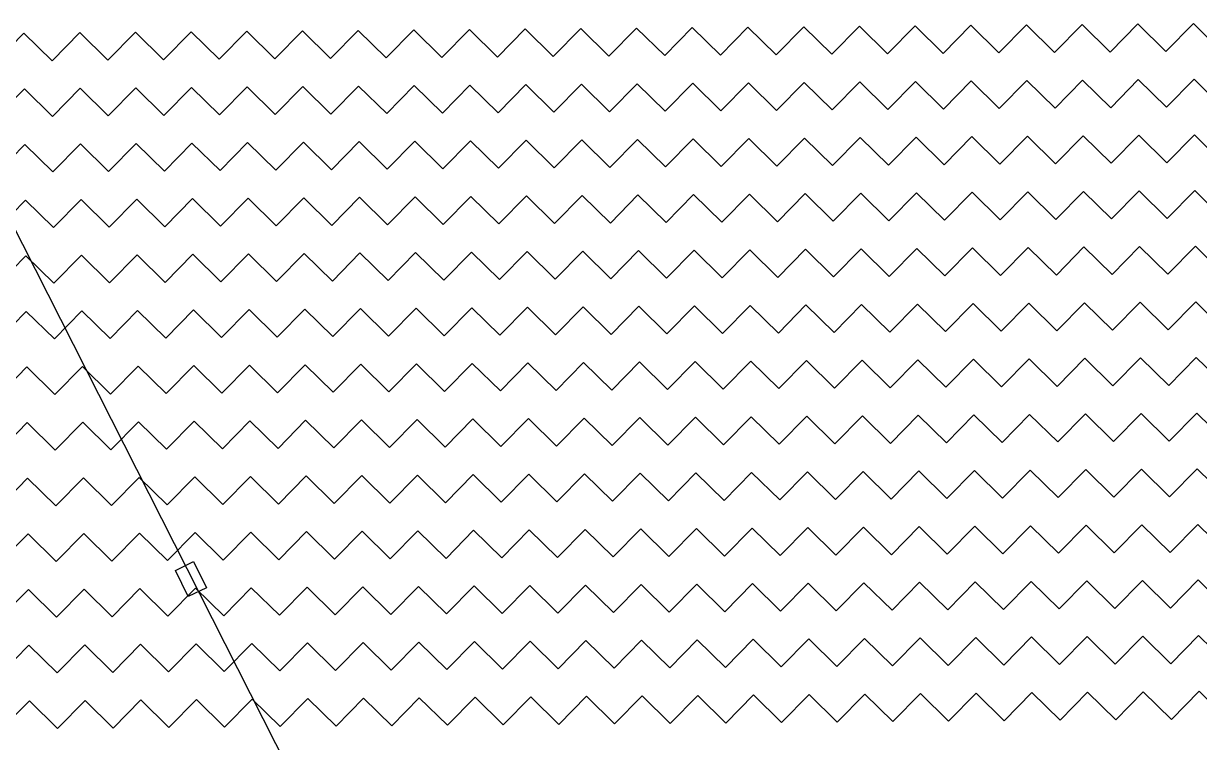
# Model space of a CAD drawing. Header units: metres. Extents: x 342804 to 346854, y 1762918 to 1765966.
# Drawn here: x 343528.6 to 343807.9, y 1764153 to 1764323.9 of the extents above; entities that cross this region are included whole.
import ezdxf

# ---------------------------------------------------------------- set-up
doc = ezdxf.new("R2010")
doc.units = ezdxf.units.M
doc.header["$MEASUREMENT"] = 0
doc.layers.add('POLY_HATCH', color=12, linetype='Continuous')
doc.layers.add('POLY_PARCEL', color=6, linetype='Continuous')

msp = doc.modelspace()

# ---------------------------------------------------------------- linework, layer by layer
msp.add_lwpolyline([(343568.97, 1764196), (343572, 1764189.75), (343567.68, 1764187.66), (343564.65, 1764193.9)], close=True)
at = {"layer": 'POLY_HATCH', "linetype": 'Continuous'}
for p, q in [((343588.27, 1764315.51), (343594.83, 1764322.18)), ((343594.83, 1764322.18), (343601.5, 1764315.62)), ((343601.5, 1764315.62), (343608.06, 1764322.28)), ((343608.06, 1764322.28), (343614.73, 1764315.72)), ((343614.73, 1764315.72), (343621.29, 1764322.39)), ((343621.29, 1764322.39), (343627.96, 1764315.83)), ((343627.96, 1764315.83), (343634.52, 1764322.5)), ((343634.52, 1764322.5), (343641.19, 1764315.94)), ((343641.19, 1764315.94), (343647.75, 1764322.61)), ((343647.75, 1764322.61), (343654.42, 1764316.05)), ((343654.42, 1764316.05), (343660.98, 1764322.72)), ((343660.98, 1764322.72), (343667.65, 1764316.16)), ((343667.65, 1764316.16), (343674.21, 1764322.83)), ((343674.21, 1764322.83), (343680.88, 1764316.27)), ((343680.88, 1764316.27), (343687.44, 1764322.94)), ((343687.44, 1764322.94), (343694.11, 1764316.37)), ((343694.11, 1764316.37), (343700.67, 1764323.04)), ((343700.67, 1764323.04), (343707.34, 1764316.48)), ((343707.34, 1764316.48), (343713.9, 1764323.15)), ((343713.9, 1764323.15), (343720.57, 1764316.59)), ((343720.57, 1764316.59), (343727.13, 1764323.26)), ((343727.13, 1764323.26), (343733.8, 1764316.7)), ((343733.8, 1764316.7), (343740.36, 1764323.37)), ((343740.36, 1764323.37), (343747.03, 1764316.81)), ((343747.03, 1764316.81), (343753.59, 1764323.48)), ((343753.59, 1764323.48), (343760.26, 1764316.92)), ((343760.26, 1764316.92), (343766.82, 1764323.59)), ((343766.82, 1764323.59), (343773.49, 1764317.03)), ((343773.49, 1764317.03), (343780.05, 1764323.7)), ((343780.05, 1764323.7), (343786.72, 1764317.13)), ((343786.72, 1764317.13), (343793.28, 1764323.8)), ((343793.28, 1764323.8), (343799.95, 1764317.24)), ((343799.95, 1764317.24), (343806.51, 1764323.91)), ((343806.51, 1764323.91), (343813.18, 1764317.35)), ((343522.12, 1764314.96), (343528.68, 1764321.63)), ((343528.68, 1764321.63), (343535.35, 1764315.07)), ((343535.35, 1764315.07), (343541.91, 1764321.74)), ((343541.91, 1764321.74), (343548.58, 1764315.18)), ((343548.58, 1764315.18), (343555.14, 1764321.85)), ((343555.14, 1764321.85), (343561.81, 1764315.29)), ((343561.81, 1764315.29), (343568.37, 1764321.96)), ((343568.37, 1764321.96), (343575.04, 1764315.4)), ((343575.04, 1764315.4), (343581.6, 1764322.07)), ((343581.6, 1764322.07), (343588.27, 1764315.51)), ((343522.23, 1764301.73), (343528.79, 1764308.4)), ((343528.79, 1764308.4), (343535.46, 1764301.84)), ((343535.46, 1764301.84), (343542.02, 1764308.51)), ((343542.02, 1764308.51), (343548.69, 1764301.95)), ((343548.69, 1764301.95), (343555.25, 1764308.62)), ((343555.25, 1764308.62), (343561.92, 1764302.06)), ((343561.92, 1764302.06), (343568.48, 1764308.73)), ((343568.48, 1764308.73), (343575.15, 1764302.17)), ((343575.15, 1764302.17), (343581.71, 1764308.84)), ((343581.71, 1764308.84), (343588.38, 1764302.28)), ((343588.38, 1764302.28), (343594.94, 1764308.95)), ((343594.94, 1764308.95), (343601.61, 1764302.38)), ((343601.61, 1764302.38), (343608.17, 1764309.05)), ((343608.17, 1764309.05), (343614.84, 1764302.49)), ((343614.84, 1764302.49), (343621.4, 1764309.16)), ((343621.4, 1764309.16), (343628.07, 1764302.6)), ((343628.07, 1764302.6), (343634.63, 1764309.27)), ((343634.63, 1764309.27), (343641.3, 1764302.71)), ((343641.3, 1764302.71), (343647.86, 1764309.38)), ((343647.86, 1764309.38), (343654.53, 1764302.82)), ((343654.53, 1764302.82), (343661.09, 1764309.49)), ((343661.09, 1764309.49), (343667.76, 1764302.93)), ((343667.76, 1764302.93), (343674.32, 1764309.6)), ((343674.32, 1764309.6), (343680.99, 1764303.04)), ((343680.99, 1764303.04), (343687.55, 1764309.71)), ((343687.55, 1764309.71), (343694.22, 1764303.14)), ((343694.22, 1764303.14), (343700.78, 1764309.81)), ((343700.78, 1764309.81), (343707.45, 1764303.25)), ((343707.45, 1764303.25), (343714.01, 1764309.92)), ((343714.01, 1764309.92), (343720.68, 1764303.36)), ((343720.68, 1764303.36), (343727.24, 1764310.03)), ((343727.24, 1764310.03), (343733.91, 1764303.47)), ((343733.91, 1764303.47), (343740.47, 1764310.14)), ((343740.47, 1764310.14), (343747.14, 1764303.58)), ((343747.14, 1764303.58), (343753.7, 1764310.25)), ((343753.7, 1764310.25), (343760.37, 1764303.69)), ((343760.37, 1764303.69), (343766.93, 1764310.36)), ((343766.93, 1764310.36), (343773.6, 1764303.8)), ((343773.6, 1764303.8), (343780.16, 1764310.47)), ((343780.16, 1764310.47), (343786.83, 1764303.9)), ((343786.83, 1764303.9), (343793.39, 1764310.57)), ((343793.39, 1764310.57), (343800.06, 1764304.01)), ((343800.06, 1764304.01), (343806.62, 1764310.68)), ((343806.62, 1764310.68), (343813.29, 1764304.12)), ((343747.24, 1764290.35), (343753.81, 1764297.02)), ((343753.81, 1764297.02), (343760.47, 1764290.46)), ((343760.47, 1764290.46), (343767.04, 1764297.13)), ((343767.04, 1764297.13), (343773.7, 1764290.57)), ((343773.7, 1764290.57), (343780.27, 1764297.24)), ((343780.27, 1764297.24), (343786.94, 1764290.67)), ((343786.94, 1764290.67), (343793.5, 1764297.34)), ((343793.5, 1764297.34), (343800.17, 1764290.78)), ((343800.17, 1764290.78), (343806.73, 1764297.45)), ((343806.73, 1764297.45), (343813.4, 1764290.89)), ((343522.33, 1764288.5), (343528.89, 1764295.17)), ((343528.89, 1764295.17), (343535.56, 1764288.61)), ((343535.56, 1764288.61), (343542.12, 1764295.28)), ((343542.12, 1764295.28), (343548.79, 1764288.72)), ((343548.79, 1764288.72), (343555.35, 1764295.39)), ((343555.35, 1764295.39), (343562.02, 1764288.83)), ((343562.02, 1764288.83), (343568.58, 1764295.5)), ((343568.58, 1764295.5), (343575.25, 1764288.94)), ((343575.25, 1764288.94), (343581.81, 1764295.61)), ((343581.81, 1764295.61), (343588.48, 1764289.05)), ((343588.48, 1764289.05), (343595.04, 1764295.72)), ((343595.04, 1764295.72), (343601.71, 1764289.15)), ((343601.71, 1764289.15), (343608.27, 1764295.82)), ((343608.27, 1764295.82), (343614.94, 1764289.26)), ((343614.94, 1764289.26), (343621.5, 1764295.93)), ((343621.5, 1764295.93), (343628.17, 1764289.37)), ((343628.17, 1764289.37), (343634.73, 1764296.04)), ((343634.73, 1764296.04), (343641.4, 1764289.48)), ((343641.4, 1764289.48), (343647.97, 1764296.15)), ((343647.97, 1764296.15), (343654.63, 1764289.59)), ((343654.63, 1764289.59), (343661.2, 1764296.26)), ((343661.2, 1764296.26), (343667.86, 1764289.7)), ((343667.86, 1764289.7), (343674.43, 1764296.37)), ((343674.43, 1764296.37), (343681.09, 1764289.81)), ((343681.09, 1764289.81), (343687.66, 1764296.48)), ((343687.66, 1764296.48), (343694.32, 1764289.91)), ((343694.32, 1764289.91), (343700.89, 1764296.58)), ((343700.89, 1764296.58), (343707.55, 1764290.02)), ((343707.55, 1764290.02), (343714.12, 1764296.69)), ((343714.12, 1764296.69), (343720.78, 1764290.13)), ((343720.78, 1764290.13), (343727.35, 1764296.8)), ((343727.35, 1764296.8), (343734.01, 1764290.24)), ((343734.01, 1764290.24), (343740.58, 1764296.91)), ((343740.58, 1764296.91), (343747.24, 1764290.35)), ((343667.97, 1764276.47), (343674.53, 1764283.14)), ((343674.53, 1764283.14), (343681.2, 1764276.58)), ((343681.2, 1764276.58), (343687.76, 1764283.25)), ((343687.76, 1764283.25), (343694.43, 1764276.68)), ((343694.43, 1764276.68), (343700.99, 1764283.35)), ((343700.99, 1764283.35), (343707.66, 1764276.79)), ((343707.66, 1764276.79), (343714.22, 1764283.46)), ((343714.22, 1764283.46), (343720.89, 1764276.9)), ((343720.89, 1764276.9), (343727.45, 1764283.57)), ((343727.45, 1764283.57), (343734.12, 1764277.01)), ((343734.12, 1764277.01), (343740.68, 1764283.68)), ((343740.68, 1764283.68), (343747.35, 1764277.12)), ((343747.35, 1764277.12), (343753.91, 1764283.79)), ((343753.91, 1764283.79), (343760.58, 1764277.23)), ((343760.58, 1764277.23), (343767.14, 1764283.9)), ((343767.14, 1764283.9), (343773.81, 1764277.34)), ((343773.81, 1764277.34), (343780.37, 1764284.01)), ((343780.37, 1764284.01), (343787.04, 1764277.44)), ((343787.04, 1764277.44), (343793.6, 1764284.11)), ((343793.6, 1764284.11), (343800.27, 1764277.55)), ((343800.27, 1764277.55), (343806.83, 1764284.22)), ((343806.83, 1764284.22), (343813.5, 1764277.66)), ((343522.44, 1764275.27), (343529, 1764281.94)), ((343529, 1764281.94), (343535.67, 1764275.38)), ((343535.67, 1764275.38), (343542.23, 1764282.05)), ((343542.23, 1764282.05), (343548.9, 1764275.49)), ((343548.9, 1764275.49), (343555.46, 1764282.16)), ((343555.46, 1764282.16), (343562.13, 1764275.6)), ((343562.13, 1764275.6), (343568.69, 1764282.27)), ((343568.69, 1764282.27), (343575.36, 1764275.71)), ((343575.36, 1764275.71), (343581.92, 1764282.38)), ((343581.92, 1764282.38), (343588.59, 1764275.82)), ((343588.59, 1764275.82), (343595.15, 1764282.49)), ((343595.15, 1764282.49), (343601.82, 1764275.92)), ((343601.82, 1764275.92), (343608.38, 1764282.59)), ((343608.38, 1764282.59), (343615.05, 1764276.03)), ((343615.05, 1764276.03), (343621.61, 1764282.7)), ((343621.61, 1764282.7), (343628.28, 1764276.14)), ((343628.28, 1764276.14), (343634.84, 1764282.81)), ((343634.84, 1764282.81), (343641.51, 1764276.25)), ((343641.51, 1764276.25), (343648.07, 1764282.92)), ((343648.07, 1764282.92), (343654.74, 1764276.36)), ((343654.74, 1764276.36), (343661.3, 1764283.03)), ((343661.3, 1764283.03), (343667.97, 1764276.47)), ((343575.47, 1764262.48), (343582.03, 1764269.15)), ((343582.03, 1764269.15), (343588.7, 1764262.59)), ((343588.7, 1764262.59), (343595.26, 1764269.26)), ((343595.26, 1764269.26), (343601.93, 1764262.69)), ((343601.93, 1764262.69), (343608.49, 1764269.36)), ((343608.49, 1764269.36), (343615.16, 1764262.8)), ((343615.16, 1764262.8), (343621.72, 1764269.47)), ((343621.72, 1764269.47), (343628.39, 1764262.91)), ((343628.39, 1764262.91), (343634.95, 1764269.58)), ((343634.95, 1764269.58), (343641.62, 1764263.02)), ((343641.62, 1764263.02), (343648.18, 1764269.69)), ((343648.18, 1764269.69), (343654.85, 1764263.13)), ((343654.85, 1764263.13), (343661.41, 1764269.8)), ((343661.41, 1764269.8), (343668.08, 1764263.24)), ((343668.08, 1764263.24), (343674.64, 1764269.91)), ((343674.64, 1764269.91), (343681.31, 1764263.35)), ((343681.31, 1764263.35), (343687.87, 1764270.02)), ((343687.87, 1764270.02), (343694.54, 1764263.45)), ((343694.54, 1764263.45), (343701.1, 1764270.12)), ((343701.1, 1764270.12), (343707.77, 1764263.56)), ((343707.77, 1764263.56), (343714.33, 1764270.23)), ((343714.33, 1764270.23), (343721, 1764263.67)), ((343721, 1764263.67), (343727.56, 1764270.34)), ((343727.56, 1764270.34), (343734.23, 1764263.78)), ((343734.23, 1764263.78), (343740.79, 1764270.45)), ((343740.79, 1764270.45), (343747.46, 1764263.89)), ((343747.46, 1764263.89), (343754.02, 1764270.56)), ((343754.02, 1764270.56), (343760.69, 1764264)), ((343760.69, 1764264), (343767.25, 1764270.67)), ((343767.25, 1764270.67), (343773.92, 1764264.11)), ((343773.92, 1764264.11), (343780.48, 1764270.78)), ((343780.48, 1764270.78), (343787.15, 1764264.21)), ((343787.15, 1764264.21), (343793.71, 1764270.88)), ((343793.71, 1764270.88), (343800.38, 1764264.32)), ((343800.38, 1764264.32), (343806.94, 1764270.99)), ((343806.94, 1764270.99), (343813.61, 1764264.43)), ((343522.55, 1764262.04), (343529.11, 1764268.71)), ((343529.11, 1764268.71), (343535.78, 1764262.15)), ((343535.78, 1764262.15), (343542.34, 1764268.82)), ((343542.34, 1764268.82), (343549.01, 1764262.26)), ((343549.01, 1764262.26), (343555.57, 1764268.93)), ((343555.57, 1764268.93), (343562.24, 1764262.37)), ((343562.24, 1764262.37), (343568.8, 1764269.04)), ((343568.8, 1764269.04), (343575.47, 1764262.48)), ((343522.66, 1764248.81), (343529.22, 1764255.48)), ((343529.22, 1764255.48), (343535.89, 1764248.92)), ((343535.89, 1764248.92), (343542.45, 1764255.59)), ((343542.45, 1764255.59), (343549.12, 1764249.03)), ((343549.12, 1764249.03), (343555.68, 1764255.7)), ((343555.68, 1764255.7), (343562.35, 1764249.14)), ((343562.35, 1764249.14), (343568.91, 1764255.81)), ((343568.91, 1764255.81), (343575.58, 1764249.25)), ((343575.58, 1764249.25), (343582.14, 1764255.92)), ((343582.14, 1764255.92), (343588.81, 1764249.36)), ((343588.81, 1764249.36), (343595.37, 1764256.03)), ((343595.37, 1764256.03), (343602.04, 1764249.46)), ((343602.04, 1764249.46), (343608.6, 1764256.13)), ((343608.6, 1764256.13), (343615.27, 1764249.57)), ((343615.27, 1764249.57), (343621.83, 1764256.24)), ((343621.83, 1764256.24), (343628.5, 1764249.68)), ((343628.5, 1764249.68), (343635.06, 1764256.35)), ((343635.06, 1764256.35), (343641.73, 1764249.79)), ((343641.73, 1764249.79), (343648.29, 1764256.46)), ((343648.29, 1764256.46), (343654.96, 1764249.9)), ((343654.96, 1764249.9), (343661.52, 1764256.57)), ((343661.52, 1764256.57), (343668.19, 1764250.01)), ((343668.19, 1764250.01), (343674.75, 1764256.68)), ((343674.75, 1764256.68), (343681.42, 1764250.12)), ((343681.42, 1764250.12), (343687.98, 1764256.79)), ((343687.98, 1764256.79), (343694.65, 1764250.22)), ((343694.65, 1764250.22), (343701.21, 1764256.89)), ((343701.21, 1764256.89), (343707.88, 1764250.33)), ((343707.88, 1764250.33), (343714.44, 1764257)), ((343714.44, 1764257), (343721.11, 1764250.44)), ((343721.11, 1764250.44), (343727.67, 1764257.11)), ((343727.67, 1764257.11), (343734.34, 1764250.55)), ((343734.34, 1764250.55), (343740.9, 1764257.22)), ((343740.9, 1764257.22), (343747.57, 1764250.66)), ((343747.57, 1764250.66), (343754.13, 1764257.33)), ((343754.13, 1764257.33), (343760.8, 1764250.77)), ((343760.8, 1764250.77), (343767.36, 1764257.44)), ((343767.36, 1764257.44), (343774.03, 1764250.88)), ((343774.03, 1764250.88), (343780.59, 1764257.54)), ((343780.59, 1764257.54), (343787.26, 1764250.98)), ((343787.26, 1764250.98), (343793.82, 1764257.65)), ((343793.82, 1764257.65), (343800.49, 1764251.09)), ((343800.49, 1764251.09), (343807.05, 1764257.76)), ((343807.05, 1764257.76), (343813.72, 1764251.2)), ((343734.45, 1764237.32), (343741.01, 1764243.99)), ((343741.01, 1764243.99), (343747.68, 1764237.43)), ((343747.68, 1764237.43), (343754.24, 1764244.1)), ((343754.24, 1764244.1), (343760.91, 1764237.54)), ((343760.91, 1764237.54), (343767.47, 1764244.21)), ((343767.47, 1764244.21), (343774.14, 1764237.65)), ((343774.14, 1764237.65), (343780.7, 1764244.31)), ((343780.7, 1764244.31), (343787.37, 1764237.75)), ((343787.37, 1764237.75), (343793.93, 1764244.42)), ((343793.93, 1764244.42), (343800.6, 1764237.86)), ((343800.6, 1764237.86), (343807.16, 1764244.53)), ((343807.16, 1764244.53), (343813.83, 1764237.97)), ((343522.77, 1764235.58), (343529.33, 1764242.25)), ((343529.33, 1764242.25), (343536, 1764235.69)), ((343536, 1764235.69), (343542.56, 1764242.36)), ((343542.56, 1764242.36), (343549.23, 1764235.8)), ((343549.23, 1764235.8), (343555.79, 1764242.47)), ((343555.79, 1764242.47), (343562.46, 1764235.91)), ((343562.46, 1764235.91), (343569.02, 1764242.58)), ((343569.02, 1764242.58), (343575.69, 1764236.02)), ((343575.69, 1764236.02), (343582.25, 1764242.69)), ((343582.25, 1764242.69), (343588.92, 1764236.13)), ((343588.92, 1764236.13), (343595.48, 1764242.8)), ((343595.48, 1764242.8), (343602.15, 1764236.23)), ((343602.15, 1764236.23), (343608.71, 1764242.9)), ((343608.71, 1764242.9), (343615.38, 1764236.34)), ((343615.38, 1764236.34), (343621.94, 1764243.01)), ((343621.94, 1764243.01), (343628.61, 1764236.45)), ((343628.61, 1764236.45), (343635.17, 1764243.12)), ((343635.17, 1764243.12), (343641.84, 1764236.56)), ((343641.84, 1764236.56), (343648.4, 1764243.23)), ((343648.4, 1764243.23), (343655.07, 1764236.67)), ((343655.07, 1764236.67), (343661.63, 1764243.34)), ((343661.63, 1764243.34), (343668.3, 1764236.78)), ((343668.3, 1764236.78), (343674.86, 1764243.45)), ((343674.86, 1764243.45), (343681.53, 1764236.89)), ((343681.53, 1764236.89), (343688.09, 1764243.56)), ((343688.09, 1764243.56), (343694.76, 1764236.99)), ((343694.76, 1764236.99), (343701.32, 1764243.66)), ((343701.32, 1764243.66), (343707.99, 1764237.1)), ((343707.99, 1764237.1), (343714.55, 1764243.77)), ((343714.55, 1764243.77), (343721.22, 1764237.21)), ((343721.22, 1764237.21), (343727.78, 1764243.88)), ((343727.78, 1764243.88), (343734.45, 1764237.32)), ((343641.95, 1764223.33), (343648.51, 1764230)), ((343648.51, 1764230), (343655.18, 1764223.44)), ((343655.18, 1764223.44), (343661.74, 1764230.11)), ((343661.74, 1764230.11), (343668.41, 1764223.55)), ((343668.41, 1764223.55), (343674.97, 1764230.22)), ((343674.97, 1764230.22), (343681.64, 1764223.66)), ((343681.64, 1764223.66), (343688.2, 1764230.33)), ((343688.2, 1764230.33), (343694.87, 1764223.76)), ((343694.87, 1764223.76), (343701.43, 1764230.43)), ((343701.43, 1764230.43), (343708.1, 1764223.87)), ((343708.1, 1764223.87), (343714.66, 1764230.54)), ((343714.66, 1764230.54), (343721.33, 1764223.98)), ((343721.33, 1764223.98), (343727.89, 1764230.65)), ((343727.89, 1764230.65), (343734.56, 1764224.09)), ((343734.56, 1764224.09), (343741.12, 1764230.76)), ((343741.12, 1764230.76), (343747.79, 1764224.2)), ((343747.79, 1764224.2), (343754.35, 1764230.87)), ((343754.35, 1764230.87), (343761.02, 1764224.31)), ((343761.02, 1764224.31), (343767.58, 1764230.98)), ((343767.58, 1764230.98), (343774.25, 1764224.42)), ((343774.25, 1764224.42), (343780.81, 1764231.08)), ((343780.81, 1764231.08), (343787.48, 1764224.52)), ((343787.48, 1764224.52), (343794.04, 1764231.19)), ((343794.04, 1764231.19), (343800.71, 1764224.63)), ((343800.71, 1764224.63), (343807.27, 1764231.3)), ((343807.27, 1764231.3), (343813.94, 1764224.74)), ((343522.88, 1764222.35), (343529.44, 1764229.02)), ((343529.44, 1764229.02), (343536.11, 1764222.46)), ((343536.11, 1764222.46), (343542.67, 1764229.13)), ((343542.67, 1764229.13), (343549.34, 1764222.57)), ((343549.34, 1764222.57), (343555.9, 1764229.24)), ((343555.9, 1764229.24), (343562.57, 1764222.68)), ((343562.57, 1764222.68), (343569.13, 1764229.35)), ((343569.13, 1764229.35), (343575.8, 1764222.79)), ((343575.8, 1764222.79), (343582.36, 1764229.46)), ((343582.36, 1764229.46), (343589.03, 1764222.9)), ((343589.03, 1764222.9), (343595.59, 1764229.57)), ((343595.59, 1764229.57), (343602.26, 1764223)), ((343602.26, 1764223), (343608.82, 1764229.67)), ((343608.82, 1764229.67), (343615.49, 1764223.11)), ((343615.49, 1764223.11), (343622.05, 1764229.78)), ((343622.05, 1764229.78), (343628.72, 1764223.22)), ((343628.72, 1764223.22), (343635.28, 1764229.89)), ((343635.28, 1764229.89), (343641.95, 1764223.33)), ((343549.45, 1764209.34), (343556.01, 1764216.01)), ((343556.01, 1764216.01), (343562.68, 1764209.45)), ((343562.68, 1764209.45), (343569.24, 1764216.12)), ((343569.24, 1764216.12), (343575.91, 1764209.56)), ((343575.91, 1764209.56), (343582.47, 1764216.23)), ((343582.47, 1764216.23), (343589.14, 1764209.67)), ((343589.14, 1764209.67), (343595.7, 1764216.34)), ((343595.7, 1764216.34), (343602.37, 1764209.77)), ((343602.37, 1764209.77), (343608.93, 1764216.44)), ((343608.93, 1764216.44), (343615.6, 1764209.88)), ((343615.6, 1764209.88), (343622.16, 1764216.55)), ((343622.16, 1764216.55), (343628.83, 1764209.99)), ((343628.83, 1764209.99), (343635.39, 1764216.66)), ((343635.39, 1764216.66), (343642.06, 1764210.1)), ((343642.06, 1764210.1), (343648.62, 1764216.77)), ((343648.62, 1764216.77), (343655.29, 1764210.21)), ((343655.29, 1764210.21), (343661.85, 1764216.88)), ((343661.85, 1764216.88), (343668.52, 1764210.32)), ((343668.52, 1764210.32), (343675.08, 1764216.99)), ((343675.08, 1764216.99), (343681.75, 1764210.43)), ((343681.75, 1764210.43), (343688.31, 1764217.1)), ((343688.31, 1764217.1), (343694.98, 1764210.53)), ((343694.98, 1764210.53), (343701.54, 1764217.2)), ((343701.54, 1764217.2), (343708.21, 1764210.64)), ((343708.21, 1764210.64), (343714.77, 1764217.31)), ((343714.77, 1764217.31), (343721.44, 1764210.75)), ((343721.44, 1764210.75), (343728, 1764217.42)), ((343728, 1764217.42), (343734.67, 1764210.86)), ((343734.67, 1764210.86), (343741.23, 1764217.53)), ((343741.23, 1764217.53), (343747.9, 1764210.97)), ((343747.9, 1764210.97), (343754.46, 1764217.64)), ((343754.46, 1764217.64), (343761.13, 1764211.08)), ((343761.13, 1764211.08), (343767.69, 1764217.75)), ((343767.69, 1764217.75), (343774.36, 1764211.19)), ((343774.36, 1764211.19), (343780.92, 1764217.85)), ((343780.92, 1764217.85), (343787.59, 1764211.29)), ((343787.59, 1764211.29), (343794.15, 1764217.96)), ((343794.15, 1764217.96), (343800.82, 1764211.4)), ((343800.82, 1764211.4), (343807.38, 1764218.07)), ((343807.38, 1764218.07), (343814.05, 1764211.51)), ((343522.98, 1764209.12), (343529.55, 1764215.79)), ((343529.55, 1764215.79), (343536.21, 1764209.23)), ((343536.21, 1764209.23), (343542.78, 1764215.9)), ((343542.78, 1764215.9), (343549.45, 1764209.34)), ((343800.92, 1764198.17), (343807.49, 1764204.84)), ((343807.49, 1764204.84), (343814.15, 1764198.28)), ((343523.09, 1764195.89), (343529.65, 1764202.56)), ((343529.65, 1764202.56), (343536.32, 1764196)), ((343536.32, 1764196), (343542.88, 1764202.67)), ((343542.88, 1764202.67), (343549.55, 1764196.11)), ((343549.55, 1764196.11), (343556.11, 1764202.78)), ((343556.11, 1764202.78), (343562.78, 1764196.22)), ((343562.78, 1764196.22), (343569.34, 1764202.89)), ((343569.34, 1764202.89), (343576.01, 1764196.33)), ((343576.01, 1764196.33), (343582.57, 1764203)), ((343582.57, 1764203), (343589.24, 1764196.44)), ((343589.24, 1764196.44), (343595.8, 1764203.11)), ((343595.8, 1764203.11), (343602.47, 1764196.54)), ((343602.47, 1764196.54), (343609.03, 1764203.21)), ((343609.03, 1764203.21), (343615.7, 1764196.65)), ((343615.7, 1764196.65), (343622.26, 1764203.32)), ((343622.26, 1764203.32), (343628.93, 1764196.76)), ((343628.93, 1764196.76), (343635.49, 1764203.43)), ((343635.49, 1764203.43), (343642.16, 1764196.87)), ((343642.16, 1764196.87), (343648.72, 1764203.54)), ((343648.72, 1764203.54), (343655.39, 1764196.98)), ((343655.39, 1764196.98), (343661.95, 1764203.65)), ((343661.95, 1764203.65), (343668.62, 1764197.09)), ((343668.62, 1764197.09), (343675.18, 1764203.76)), ((343675.18, 1764203.76), (343681.85, 1764197.2)), ((343681.85, 1764197.2), (343688.42, 1764203.86)), ((343688.42, 1764203.86), (343695.08, 1764197.3)), ((343695.08, 1764197.3), (343701.65, 1764203.97)), ((343701.65, 1764203.97), (343708.31, 1764197.41)), ((343708.31, 1764197.41), (343714.88, 1764204.08)), ((343714.88, 1764204.08), (343721.54, 1764197.52)), ((343721.54, 1764197.52), (343728.11, 1764204.19)), ((343728.11, 1764204.19), (343734.77, 1764197.63)), ((343734.77, 1764197.63), (343741.34, 1764204.3)), ((343741.34, 1764204.3), (343748, 1764197.74)), ((343748, 1764197.74), (343754.57, 1764204.41)), ((343754.57, 1764204.41), (343761.23, 1764197.85)), ((343761.23, 1764197.85), (343767.8, 1764204.52)), ((343767.8, 1764204.52), (343774.46, 1764197.96)), ((343774.46, 1764197.96), (343781.03, 1764204.62)), ((343781.03, 1764204.62), (343787.69, 1764198.06)), ((343787.69, 1764198.06), (343794.26, 1764204.73)), ((343794.26, 1764204.73), (343800.92, 1764198.17)), ((343708.42, 1764184.18), (343714.98, 1764190.85)), ((343714.98, 1764190.85), (343721.65, 1764184.29)), ((343721.65, 1764184.29), (343728.21, 1764190.96)), ((343728.21, 1764190.96), (343734.88, 1764184.4)), ((343734.88, 1764184.4), (343741.44, 1764191.07)), ((343741.44, 1764191.07), (343748.11, 1764184.51)), ((343748.11, 1764184.51), (343754.67, 1764191.18)), ((343754.67, 1764191.18), (343761.34, 1764184.62)), ((343761.34, 1764184.62), (343767.9, 1764191.29)), ((343767.9, 1764191.29), (343774.57, 1764184.73)), ((343774.57, 1764184.73), (343781.13, 1764191.39)), ((343781.13, 1764191.39), (343787.8, 1764184.83)), ((343787.8, 1764184.83), (343794.36, 1764191.5)), ((343794.36, 1764191.5), (343801.03, 1764184.94)), ((343801.03, 1764184.94), (343807.59, 1764191.61)), ((343807.59, 1764191.61), (343814.26, 1764185.05)), ((343523.2, 1764182.66), (343529.76, 1764189.33)), ((343529.76, 1764189.33), (343536.43, 1764182.77)), ((343536.43, 1764182.77), (343542.99, 1764189.44)), ((343542.99, 1764189.44), (343549.66, 1764182.88)), ((343549.66, 1764182.88), (343556.22, 1764189.55)), ((343556.22, 1764189.55), (343562.89, 1764182.99)), ((343562.89, 1764182.99), (343569.45, 1764189.66)), ((343569.45, 1764189.66), (343576.12, 1764183.1)), ((343576.12, 1764183.1), (343582.68, 1764189.77)), ((343582.68, 1764189.77), (343589.35, 1764183.21)), ((343589.35, 1764183.21), (343595.91, 1764189.88)), ((343595.91, 1764189.88), (343602.58, 1764183.31)), ((343602.58, 1764183.31), (343609.14, 1764189.98)), ((343609.14, 1764189.98), (343615.81, 1764183.42)), ((343615.81, 1764183.42), (343622.37, 1764190.09)), ((343622.37, 1764190.09), (343629.04, 1764183.53)), ((343629.04, 1764183.53), (343635.6, 1764190.2)), ((343635.6, 1764190.2), (343642.27, 1764183.64)), ((343642.27, 1764183.64), (343648.83, 1764190.31)), ((343648.83, 1764190.31), (343655.5, 1764183.75)), ((343655.5, 1764183.75), (343662.06, 1764190.42)), ((343662.06, 1764190.42), (343668.73, 1764183.86)), ((343668.73, 1764183.86), (343675.29, 1764190.53)), ((343675.29, 1764190.53), (343681.96, 1764183.97)), ((343681.96, 1764183.97), (343688.52, 1764190.63)), ((343688.52, 1764190.63), (343695.19, 1764184.07)), ((343695.19, 1764184.07), (343701.75, 1764190.74)), ((343701.75, 1764190.74), (343708.42, 1764184.18)), ((343629.15, 1764170.3), (343635.71, 1764176.97)), ((343635.71, 1764176.97), (343642.38, 1764170.41)), ((343642.38, 1764170.41), (343648.94, 1764177.08)), ((343648.94, 1764177.08), (343655.61, 1764170.52)), ((343655.61, 1764170.52), (343662.17, 1764177.19)), ((343662.17, 1764177.19), (343668.84, 1764170.63)), ((343668.84, 1764170.63), (343675.4, 1764177.3)), ((343675.4, 1764177.3), (343682.07, 1764170.74)), ((343682.07, 1764170.74), (343688.63, 1764177.4)), ((343688.63, 1764177.4), (343695.3, 1764170.84)), ((343695.3, 1764170.84), (343701.86, 1764177.51)), ((343701.86, 1764177.51), (343708.53, 1764170.95)), ((343708.53, 1764170.95), (343715.09, 1764177.62)), ((343715.09, 1764177.62), (343721.76, 1764171.06)), ((343721.76, 1764171.06), (343728.32, 1764177.73)), ((343728.32, 1764177.73), (343734.99, 1764171.17)), ((343734.99, 1764171.17), (343741.55, 1764177.84)), ((343741.55, 1764177.84), (343748.22, 1764171.28)), ((343748.22, 1764171.28), (343754.78, 1764177.95)), ((343754.78, 1764177.95), (343761.45, 1764171.39)), ((343761.45, 1764171.39), (343768.01, 1764178.06)), ((343768.01, 1764178.06), (343774.68, 1764171.5)), ((343774.68, 1764171.5), (343781.24, 1764178.16)), ((343781.24, 1764178.16), (343787.91, 1764171.6)), ((343787.91, 1764171.6), (343794.47, 1764178.27)), ((343794.47, 1764178.27), (343801.14, 1764171.71)), ((343801.14, 1764171.71), (343807.7, 1764178.38)), ((343807.7, 1764178.38), (343814.37, 1764171.82)), ((343523.31, 1764169.43), (343529.87, 1764176.1)), ((343529.87, 1764176.1), (343536.54, 1764169.54)), ((343536.54, 1764169.54), (343543.1, 1764176.21)), ((343543.1, 1764176.21), (343549.77, 1764169.65)), ((343549.77, 1764169.65), (343556.33, 1764176.32)), ((343556.33, 1764176.32), (343563, 1764169.76)), ((343563, 1764169.76), (343569.56, 1764176.43)), ((343569.56, 1764176.43), (343576.23, 1764169.87)), ((343576.23, 1764169.87), (343582.79, 1764176.54)), ((343582.79, 1764176.54), (343589.46, 1764169.98)), ((343589.46, 1764169.98), (343596.02, 1764176.65)), ((343596.02, 1764176.65), (343602.69, 1764170.08)), ((343602.69, 1764170.08), (343609.25, 1764176.75)), ((343609.25, 1764176.75), (343615.92, 1764170.19)), ((343615.92, 1764170.19), (343622.48, 1764176.86)), ((343622.48, 1764176.86), (343629.15, 1764170.3)), ((343536.65, 1764156.31), (343543.21, 1764162.98)), ((343543.21, 1764162.98), (343549.88, 1764156.42)), ((343549.88, 1764156.42), (343556.44, 1764163.09)), ((343556.44, 1764163.09), (343563.11, 1764156.53)), ((343563.11, 1764156.53), (343569.67, 1764163.2)), ((343569.67, 1764163.2), (343576.34, 1764156.64)), ((343576.34, 1764156.64), (343582.9, 1764163.31)), ((343582.9, 1764163.31), (343589.57, 1764156.75)), ((343589.57, 1764156.75), (343596.13, 1764163.41)), ((343596.13, 1764163.41), (343602.8, 1764156.85)), ((343602.8, 1764156.85), (343609.36, 1764163.52)), ((343609.36, 1764163.52), (343616.03, 1764156.96)), ((343616.03, 1764156.96), (343622.59, 1764163.63)), ((343622.59, 1764163.63), (343629.26, 1764157.07)), ((343629.26, 1764157.07), (343635.82, 1764163.74)), ((343635.82, 1764163.74), (343642.49, 1764157.18)), ((343642.49, 1764157.18), (343649.05, 1764163.85)), ((343649.05, 1764163.85), (343655.72, 1764157.29)), ((343655.72, 1764157.29), (343662.28, 1764163.96)), ((343662.28, 1764163.96), (343668.95, 1764157.4)), ((343668.95, 1764157.4), (343675.51, 1764164.07)), ((343675.51, 1764164.07), (343682.18, 1764157.51)), ((343682.18, 1764157.51), (343688.74, 1764164.17)), ((343688.74, 1764164.17), (343695.41, 1764157.61)), ((343695.41, 1764157.61), (343701.97, 1764164.28)), ((343701.97, 1764164.28), (343708.64, 1764157.72)), ((343708.64, 1764157.72), (343715.2, 1764164.39)), ((343715.2, 1764164.39), (343721.87, 1764157.83)), ((343721.87, 1764157.83), (343728.43, 1764164.5)), ((343728.43, 1764164.5), (343735.1, 1764157.94)), ((343735.1, 1764157.94), (343741.66, 1764164.61)), ((343741.66, 1764164.61), (343748.33, 1764158.05)), ((343748.33, 1764158.05), (343754.89, 1764164.72)), ((343754.89, 1764164.72), (343761.56, 1764158.16)), ((343761.56, 1764158.16), (343768.12, 1764164.83)), ((343768.12, 1764164.83), (343774.79, 1764158.27)), ((343774.79, 1764158.27), (343781.35, 1764164.93)), ((343781.35, 1764164.93), (343788.02, 1764158.37)), ((343788.02, 1764158.37), (343794.58, 1764165.04)), ((343794.58, 1764165.04), (343801.25, 1764158.48)), ((343801.25, 1764158.48), (343807.81, 1764165.15)), ((343807.81, 1764165.15), (343813.22, 1764159.83)), ((343523.42, 1764156.2), (343529.98, 1764162.87)), ((343529.98, 1764162.87), (343536.65, 1764156.31))]:
    msp.add_line(p, q, dxfattribs=at)
at = {"layer": 'POLY_PARCEL'}
msp.add_line((343658.84, 1764014.05), (343519.24, 1764289.36), dxfattribs=at)

doc.saveas('drawing.dxf')
